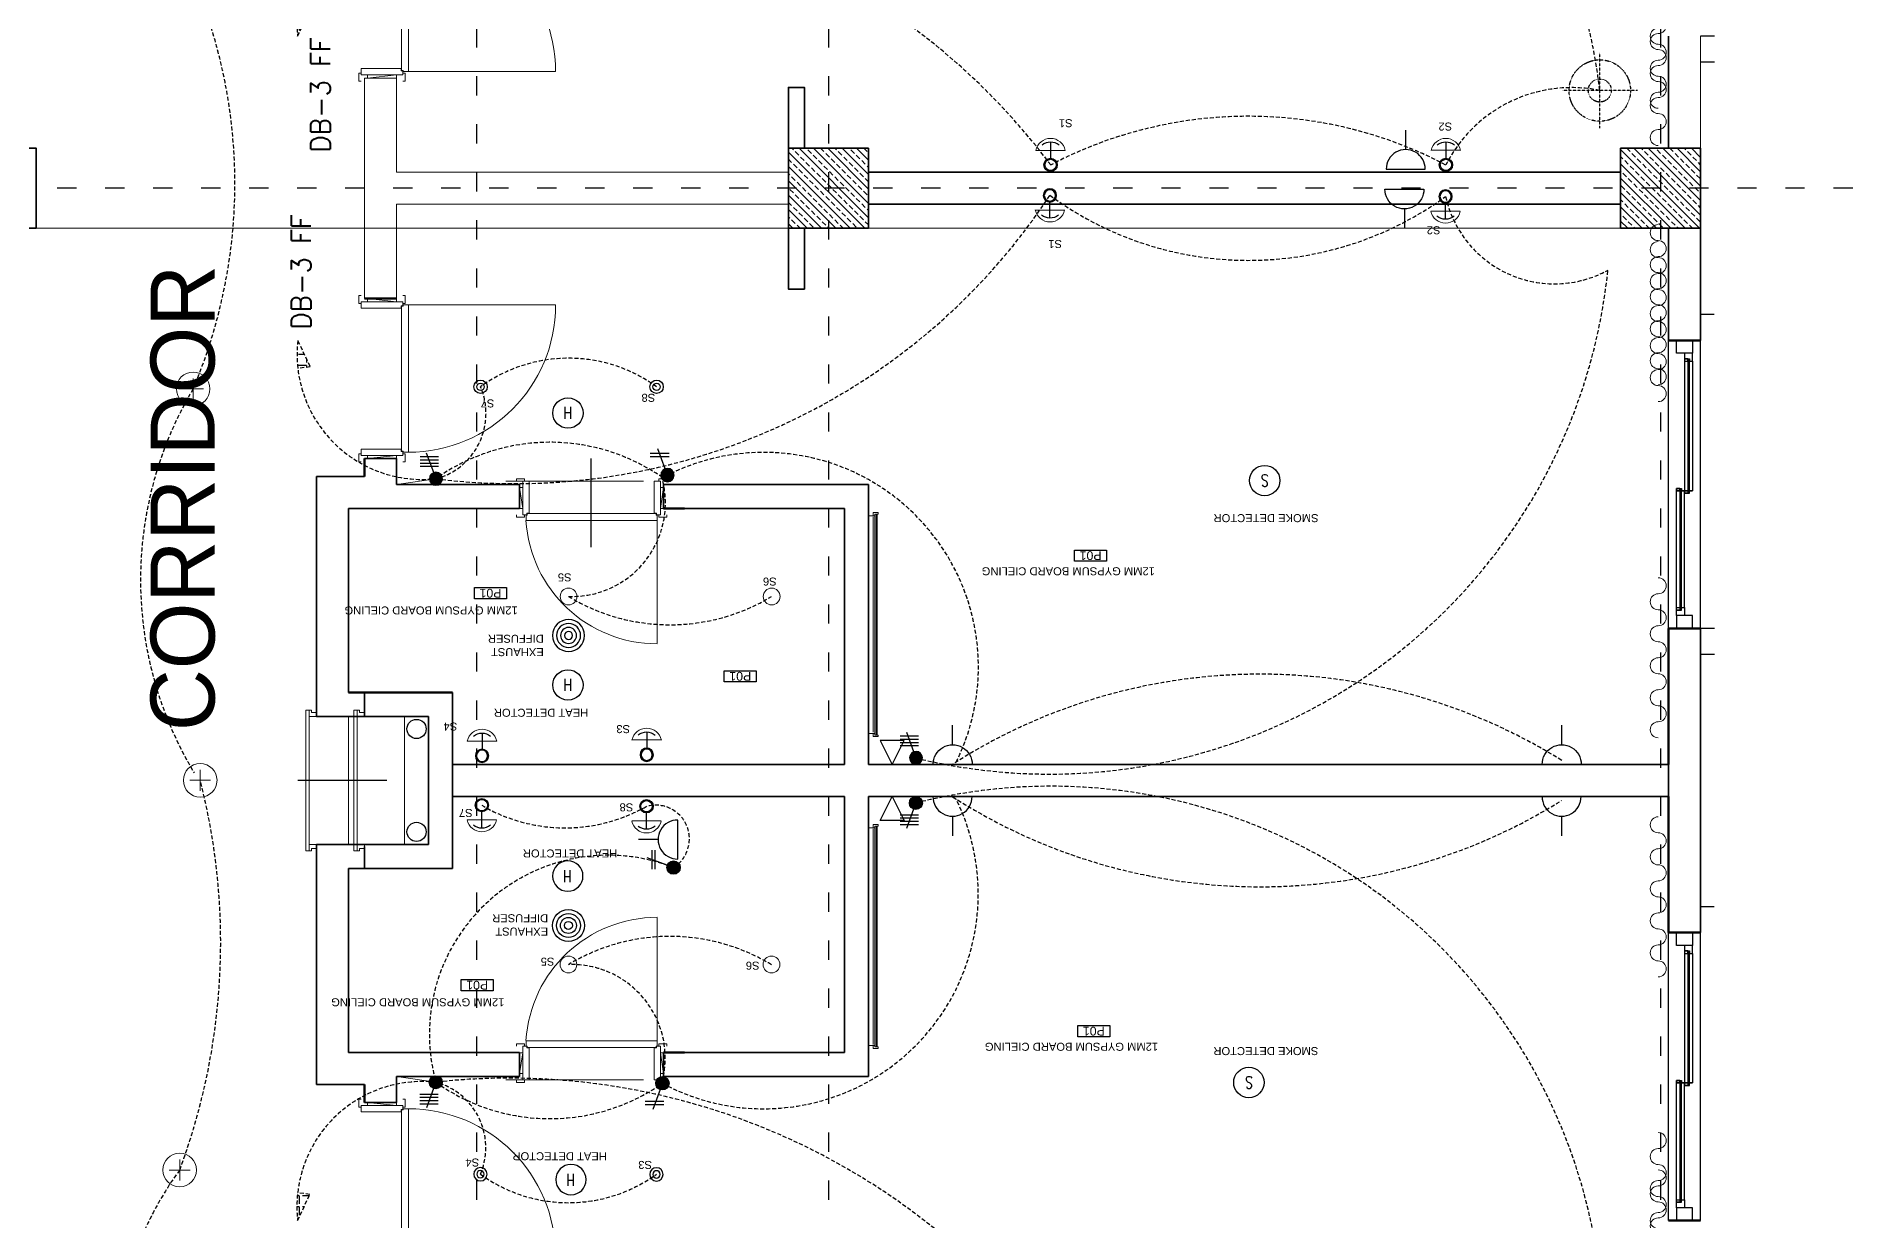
# Model space of a CAD drawing. Header units: millimetres. Extents: x -3207095 to 15275363, y 3702017 to 4798027.
# Drawn here: x 688165 to 689300, y 4469967 to 4470707 of the extents above; entities that cross this region are included whole.
import ezdxf
from ezdxf.enums import TextEntityAlignment as Align

# ---------------------------------------------------------------- set-up
doc = ezdxf.new("R2010")
doc.units = ezdxf.units.MM
for name, pattern in [('ACAD_ISO03W100', [30, 12, -18]), ('DUZ', [500, 500]), ('HIDDEN', [0.375, 0.25, -0.125]), ('HIDDEN2', [0.1875, 0.125, -0.0625])]:
    doc.linetypes.add(name, pattern=pattern)
doc.layers.get('0').update_dxf_attribs({"color": 1, "linetype": 'DUZ'})
for name, color, linetype in [('0 MC MAHAL', 94, 'Continuous'), ('a_aydinlatma', 5, 'Continuous'), ('a_olcu', 30, 'Continuous'), ('a_yazi', 105, 'Continuous'), ('AGAC', 116, 'Continuous'), ('EL-L-LS', 181, 'Continuous'), ('KOLTAR_F', 145, 'Continuous'), ('MH-EL-TEL', 222, 'Continuous'), ('OLCU', 1, 'Continuous'), ('PEN', 161, 'Continuous'), ('pen.kap.olc', 205, 'Continuous'), ('SMC-EL-FA', 33, 'Continuous'), ('SMC-EL-FA-TXT', 123, 'Continuous'), ('SMC-EL-L-LP', 22, 'Continuous'), ('SMC-EL-P', 160, 'Continuous'), ('SMC-TXT', 123, 'Continuous'), ('söve', 26, 'DUZ'), ('TESİSAT', 57, 'Continuous')]:
    doc.layers.add(name, color=color, linetype=linetype)
for name, color, linetype, lineweight in [('C LIGHT', 202, 'Continuous', 9), ('cam', 143, 'Continuous', 20), ('DUV', 220, 'Continuous', 50), ('DUVAR', 7, 'Continuous', 35), ('EL-L-WIR', 124, 'Continuous', 30), ('FE_MOBTEF.2', 33, 'Continuous', 18), ('FE_PERDE', 205, 'Continuous', 15), ('gor25', 142, 'Continuous', 25), ('iç duvar', 7, 'Continuous', 50), ('KAPEN', 151, 'Continuous', 9), ('KOLON_F', 3, 'Continuous', 35), ('Xref', 253, 'Continuous', 13)]:
    doc.layers.add(name, color=color, linetype=linetype, lineweight=lineweight)
doc.styles.add('ARIEL20S', font='arial.ttf')
doc.styles.add('ROMANS', font='romans.shx')
doc.styles.add('smc-1', font='simplex.shx')
pattern_1 = [(135, (5190607.668, 3810003.487), (-4.4901280605, -4.4901280605), []), (135, (5190607.668, 3810007.977), (-4.4901280605, -4.4901280605), [3.175, -1.5875])]
pattern_2 = [(135, (5191127.668, 3810003.487), (-4.4901280605, -4.4901280605), []), (135, (5191127.668, 3810007.977), (-4.4901280605, -4.4901280605), [3.175, -1.5875])]
pattern_3 = [(135, (5191127.668, 3810003.487), (-4.4901280605, -4.4901280605), []), (135, (5191127.668, 3810007.977), (-4.4901280605, -4.4901280605), [3.175, -1.5875])]

# ---------------------------------------------------------------- blocks, each defined once
blk = doc.blocks.new('GEN_BLOCK00601')
at = {"linetype": 'Continuous', "ltscale": 50}
for centre, start, end in [((50, 50), 0, 180), ((150, 50), 180, 0), ((250, 50), 0, 180), ((350, 50), 180, 0), ((450, 50), 0, 180), ((550, 50), 180, 0), ((650, 50), 0, 180), ((750, 50), 180, 0), ((850, 50), 0, 180), ((950, 50), 180, 0)]:
    blk.add_arc(centre, 50, start, end, dxfattribs=at)
for tag in ['FLOOR', 'Sfb']:
    blk.add_attdef(tag, (0, 0), '', height=1)
blk = doc.blocks.new('K210')
for p, q in [((0.04, 0.985), (0.04, 0.032)), ((0.04, 0.032), (0.047, 0.032)), ((0.047, 0.032), (0.047, 0.022)), ((0.047, 0.022), (0.953, 0.022)), ((0.953, 0.032), (0.96, 0.032)), ((0.953, 0.022), (0.953, 0.032)), ((0.96, 0.032), (0.96, 0.065))]:
    blk.add_line(p, q)
for points in [[(-0.02, 0.03), (-0.02, 0.045), (0.03, 0.045), (0.03, 0.03)], [(0.04, 0.065), (0.96, 0.065)], [(1.02, 0.03), (1.02, 0.045), (0.97, 0.045), (0.97, 0.03)], [(0.02, -0.19), (0, -0.19), (0.02, -0.01), (0, -0.01)], [(0.98, -0.19), (1, -0.19), (0.98, -0.01), (1, -0.01)], [(-0.02, -0.23), (-0.02, -0.245), (0.03, -0.245), (0.03, -0.23)], [(1.02, -0.23), (1.02, -0.245), (0.97, -0.245), (0.97, -0.23)]]:
    blk.add_lwpolyline(points)
for points in [[(0.02, 0.03), (0.045, 0.03), (0.045, 0.02), (0.06, 0.02), (0.06, -0.23), (0.02, -0.23)], [(0.98, 0.03), (0.955, 0.03), (0.955, 0.02), (0.94, 0.02), (0.94, -0.23), (0.98, -0.23)]]:
    blk.add_lwpolyline(points, close=True)
blk.add_arc((0.04, 0.065), 0.92, 0, 90)
blk = doc.blocks.new('new block')
at = {"layer": 'KAPEN'}
for p, q in [((105202.053, 48261.86), (105202.02, 48261.86)), ((105202.053, 48261.853), (105202.053, 48261.86)), ((105202.063, 48261.853), (105202.053, 48261.853)), ((105202.063, 48261.047), (105202.063, 48261.853)), ((105201.25, 48261.04), (105202.053, 48261.04)), ((105202.053, 48261.047), (105202.063, 48261.047)), ((105202.053, 48261.04), (105202.053, 48261.047))]:
    blk.add_line(p, q, dxfattribs=at)
for points in [[(105202.055, 48261.92), (105202.04, 48261.92), (105202.04, 48261.87), (105202.055, 48261.87)], [(105202.265, 48261.92), (105202.28, 48261.92), (105202.28, 48261.87), (105202.265, 48261.87)], [(105202.02, 48261.04), (105202.02, 48261.86)], [(105202.225, 48261.88), (105202.225, 48261.9), (105202.095, 48261.88), (105202.095, 48261.9)], [(105202.055, 48260.98), (105202.04, 48260.98), (105202.04, 48261.03), (105202.055, 48261.03)], [(105202.225, 48261.02), (105202.225, 48261), (105202.095, 48261.02), (105202.095, 48261)], [(105202.265, 48260.98), (105202.28, 48260.98), (105202.28, 48261.03), (105202.265, 48261.03)]]:
    blk.add_lwpolyline(points, dxfattribs=at)
for points in [[(105202.055, 48261.88), (105202.055, 48261.855), (105202.065, 48261.855), (105202.065, 48261.84), (105202.265, 48261.84), (105202.265, 48261.88)], [(105202.055, 48261.02), (105202.055, 48261.045), (105202.065, 48261.045), (105202.065, 48261.06), (105202.265, 48261.06), (105202.265, 48261.02)]]:
    blk.add_lwpolyline(points, close=True, dxfattribs=at)
blk.add_arc((105202.071, 48261.04), 0.822, 93.6023, 180, dxfattribs=at)
blk = doc.blocks.new('rgtkjıtdkfgölv')
at = {"layer": 'FE_MOBTEF.2'}
for p, q in [((104445.908, 48877.932), (104445.888, 48877.932)), ((104445.888, 48877.932), (104445.888, 48877.902)), ((104445.888, 48877.902), (104445.898, 48877.902)), ((104445.898, 48877.914), (104445.898, 48877.922)), ((104445.898, 48877.922), (104447.278, 48877.922)), ((104445.898, 48877.922), (104445.908, 48877.922)), ((104445.898, 48877.902), (104445.898, 48877.922)), ((104445.898, 48877.908), (104445.898, 48877.914)), ((104445.898, 48877.914), (104447.278, 48877.914)), ((104447.278, 48877.914), (104445.898, 48877.914)), ((104447.278, 48877.908), (104445.898, 48877.908)), ((104445.908, 48877.932), (104445.908, 48877.962)), ((104445.908, 48877.922), (104445.908, 48877.932)), ((104447.261, 48877.932), (104445.914, 48877.932)), ((104447.268, 48877.932), (104447.268, 48877.962)), ((104447.268, 48877.932), (104447.288, 48877.932)), ((104447.268, 48877.922), (104447.268, 48877.932)), ((104447.278, 48877.922), (104447.268, 48877.922)), ((104447.278, 48877.902), (104447.278, 48877.922)), ((104447.278, 48877.922), (104447.278, 48877.914)), ((104447.278, 48877.914), (104447.278, 48877.908)), ((104447.288, 48877.902), (104447.278, 48877.902)), ((104447.288, 48877.932), (104447.288, 48877.902))]:
    blk.add_line(p, q, dxfattribs=at)
blk = doc.blocks.new('a_malzeme')
blk.add_lwpolyline([(-100, 70), (100, 70), (100, 0), (-100, 0), (-100, 70)])
at = {"style": 'ARIEL20S'}
blk.add_attdef('P01', text='', height=55, dxfattribs=at).set_placement((0, 35), align=Align.MIDDLE_CENTER)
blk = doc.blocks.new('ANEM')
at = {"layer": 'a_aydinlatma'}
for radius in [100, 75, 50, 25]:
    blk.add_circle((56721, 5587), radius, dxfattribs=at)
blk = doc.blocks.new('SD')
at = {"color": 140}
blk.add_circle((0, 0), 0.25, dxfattribs=at)
at = {"layer": 'SMC-EL-FA-TXT', "style": 'ROMANS', "width": 0.75}
blk.add_text('S', height=0.197, dxfattribs=at).set_placement((-0.066, -0.101, 0))
blk = doc.blocks.new('LIGHT3')
at = {"layer": 'SMC-EL-L-LP'}
blk.add_line((0.001, 0), (0, 0.235), dxfattribs=at)
for radius in [0.0975, 0.0825]:
    blk.add_circle((0, 0.332), radius, dxfattribs=at)
blk.add_arc((0, 0.2), 0.2, 231.5853, 308.8029, dxfattribs=at)
blk = doc.blocks.new('LS-1WAY-4G')
at = {"layer": 'EL-L-LS'}
blk.add_hatch(color=181, dxfattribs=at).paths.add_polyline_path([(0.092, 0.092, 1), (-0.092, 0.092, 1)])
at = {"layer": 'EL-L-LS', "color": 181}
for p, q in [((-0.036, 0.4), (0.223, 0.4)), ((-0.036, 0.354), (0.223, 0.354)), ((-0.036, 0.308), (0.223, 0.308)), ((-0.036, 0.263), (0.223, 0.263)), ((0.031, 0.178), (0.132, 0.453))]:
    blk.add_line(p, q, dxfattribs=at)
blk.add_circle((0, 0.092), 0.0917, dxfattribs=at)
blk = doc.blocks.new('LIGHT1')
at = {"linetype": 'Continuous'}
for radius in [0.11, 0.06]:
    blk.add_circle((0, 0), radius, dxfattribs=at)
blk = doc.blocks.new('A$C89dd7f61')
at = {"layer": 'SMC-EL-L-LP', "xscale": -38, "yscale": 38, "zscale": 38}
blk.add_blockref('LIGHT1', (0, 0), dxfattribs=at)
blk = doc.blocks.new('LS-1WAY-2G')
at = {"layer": 'SMC-EL-L-LP'}
blk.add_hatch(color=181, dxfattribs=at).paths.add_polyline_path([(0.092, 0.092, 1), (-0.092, 0.092, 1)])
at = {"layer": 'SMC-EL-L-LP', "color": 181}
for p, q in [((-0.021, 0.387), (0.237, 0.387)), ((-0.021, 0.342), (0.237, 0.342)), ((0.031, 0.178), (0.132, 0.453))]:
    blk.add_line(p, q, dxfattribs=at)
blk.add_circle((0, 0.092), 0.0917, dxfattribs=at)
blk = doc.blocks.new('CL1')
at = {"layer": 'C LIGHT'}
blk.add_circle((0, 0), 5.25, dxfattribs=at)
blk = doc.blocks.new('HD')
at = {"color": 22}
blk.add_circle((0, 0), 0.25, dxfattribs=at)
at = {"layer": 'SMC-EL-FA-TXT', "color": 123, "style": 'ROMANS', "width": 0.75}
blk.add_text('H', height=0.197, dxfattribs=at).set_placement((-0.074, -0.096, 0))
blk = doc.blocks.new('S13A')
for p, q in [((0, 0.18), (0, 0.358)), ((-0.178, 0), (0.178, 0))]:
    blk.add_line(p, q)
blk.add_arc((0, 0.002), 0.178, 359.4023, 180.5977)
blk = doc.blocks.new('A$C7aefd928')
at = {"layer": 'a_aydinlatma', "linetype": 'HIDDEN', "ltscale": 10}
h = blk.add_hatch(dxfattribs=at)
h.set_pattern_fill('ANGLE', color=8)
h.set_pattern_definition([(0, (-693994.367, -4479887.279), (0, 6.985), [5.08, -1.905]), (90, (-693994.367, -4479887.279), (-6.985, 4e-16), [5.08, -1.905])])
h.paths.add_polyline_path([(837.2, 271.4), (829.6, 255), (837.2, 254.1, 0.055419)])
at = {"layer": 'a_aydinlatma', "linetype": 'HIDDEN2'}
for p, q in [((23.5, 328.8), (23.5, 281.7)), ((0, 305.3), (47, 305.3))]:
    blk.add_line(p, q, dxfattribs=at)
at = {"layer": 'a_aydinlatma', "color": 3, "linetype": 'HIDDEN', "ltscale": 10}
for p, q in [((837.2, 271.4), (829.6, 255)), ((829.6, 255), (837.2, 254.1))]:
    blk.add_line(p, q, dxfattribs=at)
at = {"layer": 'a_aydinlatma', "linetype": 'HIDDEN2'}
for radius in [19.2, 7.2]:
    blk.add_circle((23.5, 305.3), radius, dxfattribs=at)
at = {"layer": 'a_aydinlatma', "linetype": 'HIDDEN', "ltscale": 10}
for centre, radius, start, end in [((41.1, 391.6), 88.1, 258.5011, 333.1564), ((243.2, 587.1), 265.7, 242.3098, 297.7005), ((705.2, 605.5), 423.1, 216.8454, 276.1897), ((366.4, 345.2), 345.2, 186.6453, 284.1662), ((668, 166.4), 93.8, 54.1169, 125.8831), ((761.9, 225.8), 42.3, 156.7822, 254.8981), ((643.1, 154.9), 111.8, 248.5847, 15.5788), ((665.9, 169.8), 58.4, 164.7362, 272.1082), ((604.6, 216.3), 122.5, 238.8129, 301.1871), ((613.5, 32.9), 21.1, 121.94, 285.5579), ((670.1, -77.2), 103.2, 59.6797, 119.5515)]:
    blk.add_arc(centre, radius, start, end, dxfattribs=at)
at = {"layer": 'a_aydinlatma', "color": 3, "linetype": 'HIDDEN', "ltscale": 10}
for centre, radius, start, end in [((759.4, 262.8), 78.3, 263.7664, 6.3094), ((679.6, 84.6), 123.1, 54.605, 124.8385), ((546, 67.4), 134.1, 61.8575, 206.2961), ((235.8, -293.6), 356.4, 57.3715, 121.9107)]:
    blk.add_arc(centre, radius, start, end, dxfattribs=at)
at = {"layer": 'MH-EL-TEL'}
for p, q in [((465.7, 6.4), (458.2, 21.4)), ((458.2, 21.4), (473.2, 21.4)), ((473.2, 21.4), (465.7, 6.4))]:
    blk.add_line(p, q, dxfattribs=at)
at = {"layer": 'OLCU', "color": 252, "linetype": 'Continuous', "lineweight": 5, "true_color": 0x939598}
blk.add_line((750.9, 184.9), (775.5, 181.4), dxfattribs=at)
at = {"layer": 'SMC-EL-L-LP', "lineweight": 0}
for p, q in [((128.9, 342.6), (110.6, 342.6)), ((375.9, 342.7), (357.5, 342.7)), ((610, 21.7), (628.3, 21.7)), ((712.9, 21), (731.3, 21))]:
    blk.add_line(p, q, dxfattribs=at)
for centre, start, end in [((119.7, 344.6), 191.7871, 348.2129), ((366.7, 344.6), 191.7871, 348.2129), ((619.2, 19.8), 11.7871, 168.2129), ((722.1, 19.1), 11.7871, 168.2129)]:
    blk.add_arc(centre, 9.38, start, end, dxfattribs=at)
at = {"layer": 'a_aydinlatma', "xscale": 0.1, "yscale": 0.1, "zscale": 0.1}
blk.add_blockref('ANEM', (-5004.1, -471.7), dxfattribs=at)
at = {"layer": 'a_olcu', "xscale": 0.1, "yscale": 0.1, "zscale": 0.1}
for p in [(339.7, 149.5), (725, 120.8)]:
    blk.add_blockref('a_malzeme', p, dxfattribs=at).add_auto_attribs({'P01': 'P01'})
at = {"layer": 'C LIGHT', "linetype": 'Continuous'}
for p in [(541.1, 111.4), (668, 111.4)]:
    blk.add_blockref('CL1', p, dxfattribs=at)
at = {"layer": 'EL-L-LS', "xscale": 45.60000005237816, "yscale": 45.60000005237816, "zscale": 45.60000005237816}
blk.add_blockref('LS-1WAY-2G', (609.3, 181.4), dxfattribs=at)
at = {"layer": 'EL-L-LS', "xscale": 45.60000005237816, "yscale": 45.60000005237816, "zscale": 45.60000005237816, "rotation": 270}
blk.add_blockref('LS-1WAY-2G', (598.1, 50.8), dxfattribs=at)
at = {"layer": 'EL-L-WIR', "xscale": 44.23680000000058, "yscale": 44.23680000000058, "zscale": 44.23680000000058}
for p in [(750.9, 180.9), (450.9, 6.4)]:
    blk.add_blockref('LS-1WAY-4G', p, dxfattribs=at)
at = {"layer": 'SMC-EL-FA', "yscale": 38, "zscale": 38}
for name, p, xscale in [('HD', (666.4, 245.8), -38), ('SD', (242.8, 185.1), 38), ('HD', (668.4, 56.1), -38)]:
    blk.add_blockref(name, p, dxfattribs=dict(at, xscale=xscale))
at = {"layer": 'SMC-EL-L-LP', "lineweight": 0, "xscale": 42.74999999996362, "yscale": 42.74999999996362, "zscale": 42.74999999996362}
for p in [(119.7, 337.6), (366.7, 337.6)]:
    blk.add_blockref('LIGHT3', p, dxfattribs=at)
at = {"layer": 'SMC-EL-L-LP', "lineweight": 0, "xscale": 42.74999999996362, "yscale": 42.74999999996362, "zscale": 42.74999999996362, "rotation": 180}
for p in [(619.2, 26.7), (722.1, 26)]:
    blk.add_blockref('LIGHT3', p, dxfattribs=at)
at = {"layer": 'SMC-EL-P', "xscale": 68.51054328617874, "yscale": 68.51054328617874, "zscale": 68.51054328617874}
for p, rotation in [((144.8, 354.5), 180), ((599.6, 33.3), 270)]:
    blk.add_blockref('S13A', p, dxfattribs=dict(at, rotation=rotation))
for p in [(47.4, 6.4), (428, 6.4)]:
    blk.add_blockref('S13A', p, dxfattribs=at)
at = {"layer": 'Xref'}
for p in [(613, 242.5), (723, 242.4)]:
    blk.add_blockref('A$C89dd7f61', p, dxfattribs=at)
at = {"layer": 'a_yazi', "char_height": 5, "style": 'ARIEL20S'}
for s, insert, width, attachment_point in [('S2', (115.8, 330.3), 51.389, 1), ('S1', (353, 328.2), 51.389, 1), ('S3', (615.8, 239.1), 51.389, 1), ('HEAT DETECTOR', (644, 228.6), 143.239, 7), ('S4', (723.8, 237.6), 51.389, 1), ('SMOKE DETECTOR', (199.4, 162.9), 143.239, 7), ('12MM GYPSUM BOARD CIELING ', (299.5, 160.2), 143.239, 7), ('12MM GYPSUM BOARD CIELING ', (708, 132.4), 143.239, 7), ('S6', (548.6, 114.6), 51.389, 1), ('S5', (676.8, 112.1), 51.389, 1), ('EXHAUST DIFFUSER', (680.7, 93.3), 51.389, 1), ('HEAT DETECTOR', (637.5, 39.4), 143.239, 7), ('S8', (627.5, 15.7), 51.389, 1), ('S7', (727.9, 19.2), 51.389, 1)]:
    blk.add_mtext(s, dxfattribs=dict(at, insert=insert, width=width, attachment_point=attachment_point))
blk = doc.blocks.new('A$C288ee9c8')
at = {"layer": 'a_aydinlatma', "linetype": 'HIDDEN', "ltscale": 10}
h = blk.add_hatch(dxfattribs=at)
h.set_pattern_fill('ANGLE', color=8)
h.set_pattern_definition([(0, (-694012.924, -4479302.351), (0, 6.985), [5.08, -1.905]), (90, (-694012.924, -4479302.351), (-6.985, 4e-16), [5.08, -1.905])])
h.paths.add_polyline_path([(818.7, 95), (811, 111.4), (818.6, 112.3, -0.055419)])
at = {"layer": 'a_aydinlatma', "color": 3, "linetype": 'HIDDEN', "ltscale": 10}
for p, q in [((811, 111.4), (818.6, 112.3)), ((818.7, 95), (811, 111.4))]:
    blk.add_line(p, q, dxfattribs=at)
at = {"layer": 'a_aydinlatma', "linetype": 'HIDDEN', "ltscale": 10}
for centre, radius, start, end in [((349, 15), 350.8, 76.2487, 174.124), ((586.1, 150), 122.5, 58.8129, 121.1871), ((647.4, 196.4), 58.4, 87.8918, 195.2638), ((683.3, -216.4), 400.7, 82.9628, 146.5996), ((743.4, 140.5), 42.3, 105.1019, 203.2178), ((649.5, 199.8), 93.8, 234.1169, 305.8831), ((33.5, -10.1), 69.6, 12.4474, 118.8317), ((224.6, -165.2), 210, 53.7613, 125.8826)]:
    blk.add_arc(centre, radius, start, end, dxfattribs=at)
at = {"layer": 'a_aydinlatma', "color": 3, "linetype": 'HIDDEN', "ltscale": 10}
for centre, radius, start, end in [((217.3, 659.8), 356.4, 238.0893, 302.6285), ((527.5, 298.9), 134.1, 153.7039, 298.1425), ((740.9, 103.4), 78.3, 353.6906, 96.2336), ((661.1, 281.6), 123.1, 235.1615, 305.395)]:
    blk.add_arc(centre, radius, start, end, dxfattribs=at)
at = {"layer": 'MH-EL-TEL'}
for p, q in [((447.2, 359.8), (439.7, 344.8)), ((454.7, 344.8), (447.2, 359.8)), ((439.7, 344.8), (454.7, 344.8))]:
    blk.add_line(p, q, dxfattribs=at)
at = {"layer": 'OLCU', "color": 252, "linetype": 'Continuous', "lineweight": 5, "true_color": 0x939598}
blk.add_line((732.4, 181.3), (757, 184.8), dxfattribs=at)
at = {"layer": 'SMC-EL-L-LP', "lineweight": 0}
for p, q in [((591.5, 344.5), (609.8, 344.5)), ((694.4, 345.2), (712.8, 345.2)), ((110.7, 14.1), (92.3, 14.1)), ((357.9, 13.4), (339.5, 13.4))]:
    blk.add_line(p, q, dxfattribs=at)
for centre, start, end in [((600.7, 346.5), 191.7871, 348.2129), ((703.6, 347.1), 191.7871, 348.2129), ((101.5, 12.2), 11.7871, 168.2129), ((348.7, 11.4), 11.7871, 168.2129)]:
    blk.add_arc(centre, 9.38, start, end, dxfattribs=at)
at = {"layer": 'a_aydinlatma', "xscale": -0.1, "yscale": 0.1, "zscale": 0.1, "rotation": 180}
blk.add_blockref('ANEM', (-5022.6, 837.9), dxfattribs=at)
at = {"layer": 'a_olcu', "xscale": 0.1, "yscale": 0.1, "zscale": 0.1}
for p in [(542.2, 301.2), (698.3, 249.3), (323.3, 225.8)]:
    blk.add_blockref('a_malzeme', p, dxfattribs=at).add_auto_attribs({'P01': 'P01'})
at = {"layer": 'C LIGHT', "linetype": 'Continuous', "xscale": -1, "rotation": 180}
for p in [(522.6, 254.8), (649.5, 254.8)]:
    blk.add_blockref('CL1', p, dxfattribs=at)
at = {"layer": 'EL-L-LS', "xscale": -45.60000005237816, "yscale": 45.60000005237816, "zscale": 45.60000005237816, "rotation": 180}
blk.add_blockref('LS-1WAY-2G', (587.7, 183.2), dxfattribs=at)
at = {"layer": 'EL-L-WIR', "xscale": -44.23680000000058, "yscale": 44.23680000000058, "zscale": 44.23680000000058, "rotation": 180}
for p in [(432.4, 359.8), (732.4, 185.3)]:
    blk.add_blockref('LS-1WAY-4G', p, dxfattribs=at)
at = {"layer": 'SMC-EL-FA', "xscale": 38, "yscale": 38, "zscale": 38, "rotation": 180}
for p in [(649.9, 310.1), (649.9, 140.2)]:
    blk.add_blockref('HD', p, dxfattribs=at)
at = {"layer": 'SMC-EL-FA', "xscale": 38, "yscale": 38, "zscale": 38}
blk.add_blockref('SD', (214.5, 182.4), dxfattribs=at)
at = {"layer": 'SMC-EL-L-LP', "lineweight": 0, "xscale": -42.74999999996362, "yscale": 42.74999999996362, "zscale": 42.74999999996362}
for p in [(600.7, 339.5), (703.6, 340.2)]:
    blk.add_blockref('LIGHT3', p, dxfattribs=at)
at = {"layer": 'SMC-EL-L-LP', "lineweight": 0, "xscale": -42.74999999996362, "yscale": 42.74999999996362, "zscale": 42.74999999996362, "rotation": 180}
for p in [(101.5, 19.1), (348.7, 18.4)]:
    blk.add_blockref('LIGHT3', p, dxfattribs=at)
at = {"layer": 'SMC-EL-P', "xscale": -68.51054328617874, "yscale": 68.51054328617874, "zscale": 68.51054328617874, "rotation": 180}
for p in [(28.9, 359.8), (409.5, 359.8)]:
    blk.add_blockref('S13A', p, dxfattribs=at)
at = {"layer": 'SMC-EL-P', "xscale": -68.51054328617874, "yscale": 68.51054328617874, "zscale": 68.51054328617874}
blk.add_blockref('S13A', (127.2, 0.3), dxfattribs=at)
at = {"layer": 'Xref', "xscale": -1, "rotation": 180}
for p in [(594.5, 123.8), (704.5, 123.8)]:
    blk.add_blockref('A$C89dd7f61', p, dxfattribs=at)
at = {"layer": 'a_yazi', "char_height": 5, "style": 'ARIEL20S'}
for s, insert, width, attachment_point in [('S3', (611.1, 340.2), 51.389, 1), ('HEAT DETECTOR', (637.2, 324.9), 143.239, 7), ('S4', (719.1, 338.6), 51.389, 1), ('EXHAUST DIFFUSER', (665, 292.1), 51.389, 1), ('12MM GYPSUM BOARD CIELING ', (681.3, 261), 143.239, 7), ('12MM GYPSUM BOARD CIELING ', (283.1, 236.5), 143.239, 7), ('S6', (519.5, 248), 51.389, 1), ('S5', (647.7, 245.4), 51.389, 1), ('SMOKE DETECTOR', (180.9, 203.3), 143.239, 7), ('S7', (695.9, 136.7), 51.389, 1), ('S8', (595.4, 133.2), 51.389, 1), ('S1', (341.2, 37.1), 51.389, 1), ('S2', (104.7, 28.5), 51.389, 1)]:
    blk.add_mtext(s, dxfattribs=dict(at, insert=insert, width=width, attachment_point=attachment_point))
blk = doc.blocks.new('CL4')
at = {"layer": 'C LIGHT', "color": 3}
for p, q in [((-3.25, 0), (3.25, 0)), ((0, 3.25), (0, -3.25))]:
    blk.add_line(p, q, dxfattribs=at)
at = {"layer": 'C LIGHT'}
blk.add_circle((0, 0), 5.25, dxfattribs=at)

msp = doc.modelspace()

# ---------------------------------------------------------------- hatches: boundary and pattern name
at = {"layer": 'KOLTAR_F'}
h = msp.add_hatch(dxfattribs=at)
h.set_pattern_fill('ANSI33', color=256, angle=90, style=0)
h.set_pattern_definition(pattern_2)
h.paths.add_polyline_path([(688685.2, 4470587), (688685.2, 4470637), (688635.2, 4470637), (688635.2, 4470587)])
h = msp.add_hatch(dxfattribs=at)
h.set_pattern_fill('ANSI33', color=256, angle=90, style=0)
h.set_pattern_definition(pattern_3)
h.paths.add_polyline_path([(688685.2, 4470587), (688685.2, 4470637), (688635.2, 4470637), (688635.2, 4470587)])
h = msp.add_hatch(dxfattribs=at)
h.set_pattern_fill('ANSI33', color=256, angle=90, style=0)
h.set_pattern_definition(pattern_2)
h.paths.add_polyline_path([(688685.2, 4470587), (688685.2, 4470637), (688635.2, 4470637), (688635.2, 4470587)])
h = msp.add_hatch(dxfattribs=at)
h.set_pattern_fill('ANSI33', color=256, angle=90, style=0)
h.set_pattern_definition(pattern_3)
h.paths.add_polyline_path([(688685.2, 4470587), (688685.2, 4470637), (688635.2, 4470637), (688635.2, 4470587)])
h = msp.add_hatch(dxfattribs=at)
h.set_pattern_fill('ANSI33', color=256, angle=90, style=0)
h.set_pattern_definition(pattern_1)
h.paths.add_polyline_path([(689205.2, 4470587), (689205.2, 4470637), (689155.2, 4470637), (689155.2, 4470587)])
h = msp.add_hatch(dxfattribs=at)
h.set_pattern_fill('ANSI33', color=256, angle=90, style=0)
h.set_pattern_definition(pattern_1)
h.paths.add_polyline_path([(689205.2, 4470587), (689205.2, 4470637), (689155.2, 4470637), (689155.2, 4470587)])
h = msp.add_hatch(dxfattribs=at)
h.set_pattern_fill('ANSI33', color=256, angle=90, style=0)
h.set_pattern_definition(pattern_1)
h.paths.add_polyline_path([(689205.2, 4470587), (689205.2, 4470637), (689155.2, 4470637), (689155.2, 4470587)])
h = msp.add_hatch(dxfattribs=at)
h.set_pattern_fill('ANSI33', color=256, angle=90, style=0)
h.set_pattern_definition(pattern_1)
h.paths.add_polyline_path([(689205.2, 4470587), (689205.2, 4470637), (689155.2, 4470637), (689155.2, 4470587)])

# ---------------------------------------------------------------- linework, layer by layer
at = {"color": 232, "linetype": 'ACAD_ISO03W100'}
for p, q in [((688440.2, 4472512), (688440.2, 4469382)), ((688660.2, 4472512), (688660.2, 4469382)), ((689180.2, 4472512), (689180.2, 4469382)), ((689300.2, 4470612), (685360.2, 4470612))]:
    msp.add_line(p, q, dxfattribs=at)
at = {"layer": 'a_aydinlatma', "linetype": 'HIDDEN', "ltscale": 10}
for centre, radius, start, end in [((687960.9, 4470615), 328.4, 336.9957, 19.8788), ((688463.4, 4470367.3), 233.1, 149.1935, 211.1217), ((687872.9, 4470140.8), 407.5, 339.574, 14.3848), ((688417.6, 4469878.5), 202.3, 143.5875, 223.0672)]:
    msp.add_arc(centre, radius, start, end, dxfattribs=at)
at = {"layer": 'AGAC'}
for p, q in [((689185.2, 4470337), (689185.2, 4470517)), ((689185.2, 4470337), (689185.2, 4470517)), ((689205.2, 4470337), (689205.2, 4470517)), ((689205.2, 4470337), (689205.2, 4470517)), ((689185.2, 4469967), (689185.2, 4470147)), ((689185.2, 4469967), (689185.2, 4470147)), ((689205.2, 4469967), (689205.2, 4470147)), ((689205.2, 4469967), (689205.2, 4470147))]:
    msp.add_line(p, q, dxfattribs=at)
at = {"layer": 'cam'}
for p, q in [((689197.2, 4470505.5), (689197.2, 4470421.5)), ((689197.2, 4470505.5), (689197.2, 4470421.5)), ((689197.7, 4470505.5), (689197.7, 4470421.5)), ((689197.7, 4470505.5), (689197.7, 4470421.5)), ((689198.2, 4470505.5), (689198.2, 4470421.5)), ((689198.2, 4470505.5), (689198.2, 4470421.5)), ((689192.2, 4470348.5), (689192.2, 4470424.5)), ((689192.2, 4470348.5), (689192.2, 4470424.5)), ((689192.7, 4470348.5), (689192.7, 4470424.5)), ((689192.7, 4470348.5), (689192.7, 4470424.5)), ((689193.2, 4470348.5), (689193.2, 4470424.5)), ((689193.2, 4470348.5), (689193.2, 4470424.5)), ((689197.2, 4470135.5), (689197.2, 4470051.5)), ((689197.2, 4470135.5), (689197.2, 4470051.5)), ((689197.7, 4470135.5), (689197.7, 4470051.5)), ((689197.7, 4470135.5), (689197.7, 4470051.5)), ((689198.2, 4470135.5), (689198.2, 4470051.5)), ((689198.2, 4470135.5), (689198.2, 4470051.5)), ((689192.2, 4469978.5), (689192.2, 4470054.5)), ((689192.2, 4469978.5), (689192.2, 4470054.5)), ((689192.7, 4469978.5), (689192.7, 4470054.5)), ((689192.7, 4469978.5), (689192.7, 4470054.5)), ((689193.2, 4469978.5), (689193.2, 4470054.5)), ((689193.2, 4469978.5), (689193.2, 4470054.5))]:
    msp.add_line(p, q, dxfattribs=at)
at = {"layer": 'DUV'}
for p, q in [((688390.2, 4470543.1), (688370.2, 4470543.1)), ((689185.2, 4470517), (689205.2, 4470517)), ((689185.2, 4470517), (689205.2, 4470517)), ((689185.2, 4470517), (689205.2, 4470517)), ((689185.2, 4470517), (689205.2, 4470517)), ((688370.2, 4470443.1), (688370.2, 4470432)), ((688570.2, 4470412), (688557.2, 4470412)), ((689185.2, 4470337), (689205.2, 4470337)), ((689185.2, 4470337), (689185.2, 4470252)), ((689185.2, 4470337), (689205.2, 4470337)), ((689185.2, 4470337), (689205.2, 4470337)), ((689185.2, 4470337), (689205.2, 4470337)), ((688425.2, 4470297), (688360.2, 4470297)), ((689185.2, 4470147), (689185.2, 4470232)), ((689185.2, 4470147), (689205.2, 4470147)), ((689185.2, 4470147), (689205.2, 4470147)), ((689185.2, 4470147), (689205.2, 4470147)), ((689185.2, 4470147), (689205.2, 4470147)), ((688570.2, 4470072), (688557.2, 4470072)), ((688370.2, 4470040.9), (688370.2, 4470052)), ((689185.2, 4469967), (689205.2, 4469967)), ((689185.2, 4469967), (689205.2, 4469967)), ((689185.2, 4469967), (689205.2, 4469967)), ((689185.2, 4469967), (689205.2, 4469967))]:
    msp.add_line(p, q, dxfattribs=at)
at = {"layer": 'DUVAR'}
for p, q in [((689185.2, 4470707), (689185.2, 4470637)), ((689185.2, 4470707), (689185.2, 4470637)), ((689155.2, 4470622), (688685.2, 4470622)), ((689155.2, 4470602), (688685.2, 4470602)), ((689185.2, 4470517), (689185.2, 4470587)), ((689185.2, 4470517), (689185.2, 4470587)), ((689205.2, 4470517), (689205.2, 4470587)), ((689205.2, 4470517), (689205.2, 4470587)), ((689185.2, 4470517), (689205.2, 4470517)), ((689185.2, 4470517), (689205.2, 4470517)), ((688370.2, 4470432), (688370.2, 4470443.1)), ((688390.2, 4470443.1), (688370.2, 4470443.1)), ((688390.2, 4470443.1), (688390.2, 4470427)), ((688370.2, 4470432), (688340.2, 4470432)), ((688340.2, 4470282), (688340.2, 4470432)), ((688467.2, 4470427), (688390.2, 4470427)), ((688467.2, 4470427), (688467.2, 4470412)), ((688557.2, 4470412), (688557.2, 4470427)), ((688685.2, 4470427), (688557.2, 4470427)), ((688685.2, 4470427), (688685.2, 4470252)), ((688467.2, 4470412), (688360.2, 4470412)), ((688360.2, 4470297), (688360.2, 4470412)), ((688670.2, 4470412), (688557.2, 4470412)), ((688670.2, 4470412), (688670.2, 4470252)), ((689185.2, 4470337), (689205.2, 4470337)), ((689185.2, 4470147), (689185.2, 4470337)), ((689185.2, 4470252), (689185.2, 4470337)), ((689185.2, 4470337), (689205.2, 4470337)), ((689205.2, 4470147), (689205.2, 4470337)), ((688425.2, 4470297), (688360.2, 4470297)), ((688425.2, 4470297), (688370.2, 4470297)), ((688370.2, 4470282), (688370.2, 4470297)), ((688425.2, 4470187), (688425.2, 4470297)), ((688425.2, 4470252), (688425.2, 4470297)), ((688410.2, 4470282), (688340.2, 4470282)), ((688410.2, 4470282), (688370.2, 4470282)), ((688410.2, 4470282), (688410.2, 4470202)), ((688410.2, 4470282), (688410.2, 4470202)), ((688670.2, 4470252), (688425.2, 4470252)), ((689185.2, 4470252), (688685.2, 4470252)), ((688670.2, 4470232), (688425.2, 4470232)), ((688425.2, 4470232), (688425.2, 4470187)), ((688670.2, 4470072), (688670.2, 4470232)), ((689185.2, 4470232), (688685.2, 4470232)), ((688685.2, 4470057), (688685.2, 4470232)), ((689185.2, 4470232), (689185.2, 4470147)), ((688340.2, 4470202), (688340.2, 4470052)), ((688410.2, 4470202), (688340.2, 4470202)), ((688410.2, 4470202), (688370.2, 4470202)), ((688370.2, 4470200.7), (688370.2, 4470187)), ((688360.2, 4470187), (688360.2, 4470072)), ((688425.2, 4470187), (688360.2, 4470187)), ((688425.2, 4470187), (688370.2, 4470187)), ((689185.2, 4470147), (689205.2, 4470147)), ((689185.2, 4470147), (689205.2, 4470147)), ((688467.2, 4470072), (688360.2, 4470072)), ((688467.2, 4470057), (688467.2, 4470072)), ((688557.2, 4470072), (688557.2, 4470057)), ((688670.2, 4470072), (688557.2, 4470072)), ((688370.2, 4470052), (688340.2, 4470052)), ((688370.2, 4470052), (688370.2, 4470040.9)), ((688467.2, 4470057), (688390.2, 4470057)), ((688390.2, 4470040.9), (688390.2, 4470057)), ((688685.2, 4470057), (688557.2, 4470057)), ((688390.2, 4470040.9), (688370.2, 4470040.9)), ((689185.2, 4469967), (689205.2, 4469967)), ((689185.2, 4469967), (689205.2, 4469967))]:
    msp.add_line(p, q, dxfattribs=at)
for points in [[(688635.2, 4470637), (688635.2, 4470675), (688645.2, 4470675), (688645.2, 4470637)], [(688635.2, 4470587), (688635.2, 4470549), (688645.2, 4470549), (688645.2, 4470587)]]:
    msp.add_lwpolyline(points, dxfattribs=at)
at = {"layer": 'gor25'}
for p, q in [((689195.2, 4470504), (689195.2, 4470423)), ((689195.2, 4470504), (689195.2, 4470423)), ((689200.2, 4470504), (689200.2, 4470423)), ((689200.2, 4470504), (689200.2, 4470423)), ((689190.2, 4470350), (689190.2, 4470423)), ((689190.2, 4470350), (689190.2, 4470423)), ((689195.2, 4470350), (689195.2, 4470423)), ((689195.2, 4470350), (689195.2, 4470423)), ((689195.2, 4470134), (689195.2, 4470053)), ((689195.2, 4470134), (689195.2, 4470053)), ((689200.2, 4470134), (689200.2, 4470053)), ((689200.2, 4470134), (689200.2, 4470053)), ((689190.2, 4469980), (689190.2, 4470053)), ((689190.2, 4469980), (689190.2, 4470053)), ((689195.2, 4469980), (689195.2, 4470053)), ((689195.2, 4469980), (689195.2, 4470053))]:
    msp.add_line(p, q, dxfattribs=at)
at = {"layer": 'iç duvar', "color": 7, "lineweight": 18}
for p, q in [((689205.2, 4470707), (689205.2, 4470637)), ((689205.2, 4470707), (689205.2, 4470637)), ((688370.2, 4470680.9), (688370.2, 4470572.9)), ((688390.2, 4470680.9), (688370.2, 4470680.9)), ((688390.2, 4470622), (688390.2, 4470680.9)), ((688370.2, 4470543.1), (688370.2, 4470637)), ((688635.2, 4470622), (688390.2, 4470622)), ((688390.2, 4470543.1), (688390.2, 4470602)), ((688635.2, 4470602), (688390.2, 4470602)), ((689205.2, 4470147), (689205.2, 4470337)), ((688395.2, 4470282), (688395.2, 4470202))]:
    msp.add_line(p, q, dxfattribs=at)
at = {"layer": 'iç duvar', "color": 252, "linetype": 'Continuous', "lineweight": 5, "true_color": 0x939598}
for p, q in [((688165.2, 4470587), (688635.2, 4470587)), ((688685.2, 4470587), (689155.2, 4470587))]:
    msp.add_line(p, q, dxfattribs=at)
at = {"layer": 'KAPEN'}
for p, q in [((688458.5, 4470429), (688544.7, 4470429)), ((688360.2, 4470202), (688360.2, 4470282)), ((688395.2, 4470202), (688395.2, 4470282)), ((688458.5, 4470055), (688544.7, 4470055))]:
    msp.add_line(p, q, dxfattribs=at)
for points in [[(688335.7, 4470242), (688335.7, 4470286), (688333.7, 4470286), (688333.7, 4470242)], [(688365.7, 4470242), (688365.7, 4470286), (688363.7, 4470286), (688363.7, 4470242)], [(688335.7, 4470242), (688335.7, 4470198), (688333.7, 4470198), (688333.7, 4470242)], [(688365.7, 4470242), (688365.7, 4470198), (688363.7, 4470198), (688363.7, 4470242)]]:
    msp.add_lwpolyline(points, dxfattribs=at)
for points in [[(688335.7, 4470282), (688335.7, 4470286), (688337.2, 4470286), (688337.2, 4470284.5), (688340.2, 4470284.5), (688340.2, 4470282), (688335.7, 4470282)], [(688335.7, 4470282), (688335.7, 4470286), (688337.2, 4470286), (688337.2, 4470284.5), (688340.2, 4470284.5), (688340.2, 4470282), (688335.7, 4470282)], [(688365.7, 4470282), (688365.7, 4470286), (688367.2, 4470286), (688367.2, 4470284.5), (688370.2, 4470284.5), (688370.2, 4470282), (688365.7, 4470282)], [(688365.7, 4470282), (688365.7, 4470286), (688367.2, 4470286), (688367.2, 4470284.5), (688370.2, 4470284.5), (688370.2, 4470282), (688365.7, 4470282)], [(688335.7, 4470202), (688335.7, 4470198), (688337.2, 4470198), (688337.2, 4470199.5), (688340.2, 4470199.5), (688340.2, 4470202), (688335.7, 4470202)], [(688365.7, 4470202), (688365.7, 4470198), (688367.2, 4470198), (688367.2, 4470199.5), (688370.2, 4470199.5), (688370.2, 4470202), (688365.7, 4470202)]]:
    msp.add_lwpolyline(points, close=True, dxfattribs=at)
at = {"layer": 'KOLON_F'}
for points in [[(688165.2, 4470587), (688165.2, 4470637), (688115.2, 4470637), (688115.2, 4470587)], [(688685.2, 4470587), (688685.2, 4470637), (688635.2, 4470637), (688635.2, 4470587)], [(688685.2, 4470587), (688685.2, 4470637), (688635.2, 4470637), (688635.2, 4470587)], [(688685.2, 4470587), (688685.2, 4470637), (688635.2, 4470637), (688635.2, 4470587)], [(688685.2, 4470587), (688685.2, 4470637), (688635.2, 4470637), (688635.2, 4470587)], [(689205.2, 4470587), (689205.2, 4470637), (689155.2, 4470637), (689155.2, 4470587)], [(689205.2, 4470587), (689205.2, 4470637), (689155.2, 4470637), (689155.2, 4470587)], [(689205.2, 4470587), (689205.2, 4470637), (689155.2, 4470637), (689155.2, 4470587)], [(689205.2, 4470587), (689205.2, 4470637), (689155.2, 4470637), (689155.2, 4470587)]]:
    msp.add_lwpolyline(points, close=True, dxfattribs=at)
at = {"layer": 'PEN'}
for points in [[(689200.2, 4470509), (689200.2, 4470509), (689190.2, 4470509), (689190.2, 4470517), (689190.2, 4470517), (689200.2, 4470517), (689200.2, 4470517), (689200.2, 4470517), (689200.2, 4470509)], [(689200.2, 4470509), (689200.2, 4470509), (689190.2, 4470509), (689190.2, 4470517), (689190.2, 4470517), (689200.2, 4470517), (689200.2, 4470517), (689200.2, 4470517), (689200.2, 4470509)], [(689200.2, 4470509), (689200.2, 4470509), (689195.2, 4470509), (689195.2, 4470505.5), (689197.2, 4470505.5), (689198.2, 4470505.5), (689198.2, 4470504), (689200.2, 4470504), (689200.2, 4470509)], [(689200.2, 4470509), (689200.2, 4470509), (689195.2, 4470509), (689195.2, 4470505.5), (689197.2, 4470505.5), (689198.2, 4470505.5), (689198.2, 4470504), (689200.2, 4470504), (689200.2, 4470509)], [(689195.2, 4470505.5), (689195.2, 4470504), (689197.2, 4470504), (689197.2, 4470505.5)], [(689195.2, 4470505.5), (689195.2, 4470504), (689197.2, 4470504), (689197.2, 4470505.5)], [(689195.2, 4470423), (689195.2, 4470423), (689190.2, 4470423), (689190.2, 4470424.5), (689192.2, 4470424.5), (689193.2, 4470424.5), (689193.2, 4470423), (689195.2, 4470423), (689195.2, 4470423)], [(689190.2, 4470424.5), (689190.2, 4470423), (689192.2, 4470423), (689192.2, 4470424.5)], [(689195.2, 4470423), (689195.2, 4470423), (689190.2, 4470423), (689190.2, 4470424.5), (689192.2, 4470424.5), (689193.2, 4470424.5), (689193.2, 4470423), (689195.2, 4470423), (689195.2, 4470423)], [(689190.2, 4470424.5), (689190.2, 4470423), (689192.2, 4470423), (689192.2, 4470424.5)], [(689195.2, 4470421.5), (689195.2, 4470423), (689197.2, 4470423), (689197.2, 4470421.5)], [(689200.2, 4470423), (689200.2, 4470423), (689195.2, 4470423), (689195.2, 4470421.5), (689197.2, 4470421.5), (689198.2, 4470421.5), (689198.2, 4470423), (689200.2, 4470423), (689200.2, 4470423)], [(689195.2, 4470421.5), (689195.2, 4470423), (689197.2, 4470423), (689197.2, 4470421.5)], [(689200.2, 4470423), (689200.2, 4470423), (689195.2, 4470423), (689195.2, 4470421.5), (689197.2, 4470421.5), (689198.2, 4470421.5), (689198.2, 4470423), (689200.2, 4470423), (689200.2, 4470423)], [(689195.2, 4470345), (689195.2, 4470345), (689190.2, 4470345), (689190.2, 4470348.5), (689192.2, 4470348.5), (689193.2, 4470348.5), (689193.2, 4470350), (689195.2, 4470350), (689195.2, 4470345)], [(689190.2, 4470348.5), (689190.2, 4470350), (689192.2, 4470350), (689192.2, 4470348.5)], [(689195.2, 4470345), (689195.2, 4470345), (689190.2, 4470345), (689190.2, 4470348.5), (689192.2, 4470348.5), (689193.2, 4470348.5), (689193.2, 4470350), (689195.2, 4470350), (689195.2, 4470345)], [(689190.2, 4470348.5), (689190.2, 4470350), (689192.2, 4470350), (689192.2, 4470348.5)], [(689200.2, 4470345), (689200.2, 4470345), (689190.2, 4470345), (689190.2, 4470337), (689190.2, 4470337), (689200.2, 4470337), (689200.2, 4470337), (689200.2, 4470337), (689200.2, 4470345)], [(689200.2, 4470345), (689200.2, 4470345), (689190.2, 4470345), (689190.2, 4470337), (689190.2, 4470337), (689200.2, 4470337), (689200.2, 4470337), (689200.2, 4470337), (689200.2, 4470345)], [(689200.2, 4470139), (689200.2, 4470139), (689190.2, 4470139), (689190.2, 4470147), (689190.2, 4470147), (689200.2, 4470147), (689200.2, 4470147), (689200.2, 4470147), (689200.2, 4470139)], [(689200.2, 4470139), (689200.2, 4470139), (689190.2, 4470139), (689190.2, 4470147), (689190.2, 4470147), (689200.2, 4470147), (689200.2, 4470147), (689200.2, 4470147), (689200.2, 4470139)], [(689200.2, 4470139), (689200.2, 4470139), (689195.2, 4470139), (689195.2, 4470135.5), (689197.2, 4470135.5), (689198.2, 4470135.5), (689198.2, 4470134), (689200.2, 4470134), (689200.2, 4470139)], [(689200.2, 4470139), (689200.2, 4470139), (689195.2, 4470139), (689195.2, 4470135.5), (689197.2, 4470135.5), (689198.2, 4470135.5), (689198.2, 4470134), (689200.2, 4470134), (689200.2, 4470139)], [(689195.2, 4470135.5), (689195.2, 4470134), (689197.2, 4470134), (689197.2, 4470135.5)], [(689195.2, 4470135.5), (689195.2, 4470134), (689197.2, 4470134), (689197.2, 4470135.5)], [(689195.2, 4470053), (689195.2, 4470053), (689190.2, 4470053), (689190.2, 4470054.5), (689192.2, 4470054.5), (689193.2, 4470054.5), (689193.2, 4470053), (689195.2, 4470053), (689195.2, 4470053)], [(689190.2, 4470054.5), (689190.2, 4470053), (689192.2, 4470053), (689192.2, 4470054.5)], [(689195.2, 4470053), (689195.2, 4470053), (689190.2, 4470053), (689190.2, 4470054.5), (689192.2, 4470054.5), (689193.2, 4470054.5), (689193.2, 4470053), (689195.2, 4470053), (689195.2, 4470053)], [(689190.2, 4470054.5), (689190.2, 4470053), (689192.2, 4470053), (689192.2, 4470054.5)], [(689195.2, 4470051.5), (689195.2, 4470053), (689197.2, 4470053), (689197.2, 4470051.5)], [(689200.2, 4470053), (689200.2, 4470053), (689195.2, 4470053), (689195.2, 4470051.5), (689197.2, 4470051.5), (689198.2, 4470051.5), (689198.2, 4470053), (689200.2, 4470053), (689200.2, 4470053)], [(689195.2, 4470051.5), (689195.2, 4470053), (689197.2, 4470053), (689197.2, 4470051.5)], [(689200.2, 4470053), (689200.2, 4470053), (689195.2, 4470053), (689195.2, 4470051.5), (689197.2, 4470051.5), (689198.2, 4470051.5), (689198.2, 4470053), (689200.2, 4470053), (689200.2, 4470053)], [(689195.2, 4469975), (689195.2, 4469975), (689190.2, 4469975), (689190.2, 4469978.5), (689192.2, 4469978.5), (689193.2, 4469978.5), (689193.2, 4469980), (689195.2, 4469980), (689195.2, 4469975)], [(689190.2, 4469978.5), (689190.2, 4469980), (689192.2, 4469980), (689192.2, 4469978.5)], [(689195.2, 4469975), (689195.2, 4469975), (689190.2, 4469975), (689190.2, 4469978.5), (689192.2, 4469978.5), (689193.2, 4469978.5), (689193.2, 4469980), (689195.2, 4469980), (689195.2, 4469975)], [(689190.2, 4469978.5), (689190.2, 4469980), (689192.2, 4469980), (689192.2, 4469978.5)], [(689200.2, 4469975), (689200.2, 4469975), (689190.2, 4469975), (689190.2, 4469967), (689190.2, 4469967), (689200.2, 4469967), (689200.2, 4469967), (689200.2, 4469967), (689200.2, 4469975)], [(689200.2, 4469975), (689200.2, 4469975), (689190.2, 4469975), (689190.2, 4469967), (689190.2, 4469967), (689200.2, 4469967), (689200.2, 4469967), (689200.2, 4469967), (689200.2, 4469975)]]:
    msp.add_lwpolyline(points, close=True, dxfattribs=at)
at = {"layer": 'pen.kap.olc'}
for points in [[(688511.9, 4470387.7), (688511.9, 4470443.1)], [(688384.2, 4470242), (688328.6, 4470242)]]:
    msp.add_lwpolyline(points, dxfattribs=at)
at = {"layer": 'söve'}
for p, q in [((689213.8, 4470707), (689205.2, 4470707)), ((689213.8, 4470690.8), (689205.2, 4470690.8)), ((689213.8, 4470690.8), (689205.2, 4470690.8)), ((689213.6, 4470533.1), (689205.2, 4470533.1)), ((689213.8, 4470337), (689205.2, 4470337)), ((689213.8, 4470320.8), (689205.2, 4470320.8)), ((689213.6, 4470163.1), (689205.2, 4470163.1))]:
    msp.add_line(p, q, dxfattribs=at)
at = {"layer": 'TESİSAT', "color": 8}
for centre in [(688402.8, 4470274.2), (688402.8, 4470274.2), (688402.8, 4470209.9), (688402.8, 4470209.9)]:
    msp.add_circle(centre, 6, dxfattribs=at)

# ---------------------------------------------------------------- block references
at = {"yscale": 100, "zscale": 100}
for p, xscale, rotation in [((5514657.2, -6049797.5), 100, 90.00000000000001), ((5514657.2, 14990281.4), -100, 90)]:
    msp.add_blockref('new block', p, dxfattribs=dict(at, xscale=xscale, rotation=rotation))
at = {"layer": '0 MC MAHAL', "yscale": 100, "zscale": 100}
for p, xscale, rotation in [((5576481.4, 14914998.2), -100, 90), ((5576481.4, -5974514.3), 100, 90.00000000000001)]:
    msp.add_blockref('rgtkjıtdkfgölv', p, dxfattribs=dict(at, xscale=xscale, rotation=rotation))
at = {"layer": 'C LIGHT', "linetype": 'Continuous', "xscale": 2, "yscale": 2, "zscale": 2}
for p in [(688263.2, 4470486.7), (688267.6, 4470242.1), (688254.8, 4469998.6)]:
    msp.add_blockref('CL4', p, dxfattribs=at)
at = {"layer": 'FE_PERDE', "yscale": 0.10000020265579, "zscale": 0.10000020265579}
for p, xscale, rotation in [((689183.7, 4470662), 0.10000020265579, 90.00000000000001), ((689183.7, 4470578.7), -0.10000020265579, 90), ((689183.7, 4469922), 0.10000020265579, 90.00000000000001)]:
    msp.add_blockref('GEN_BLOCK00601', p, dxfattribs=dict(at, xscale=xscale, rotation=rotation))
at = {"layer": 'FE_PERDE', "extrusion": (0, 0, -1), "yscale": 0.10000020265579, "zscale": -0.10000020265579, "rotation": 270}
for p, xscale in [((-689183.7, 4470638.7), -0.10000020265579), ((-689183.7, 4470589.3), 0.10000020265579), ((-689183.7, 4470268.7), -0.10000020265579), ((-689183.7, 4470219.3), 0.10000020265579), ((-689183.7, 4469898.7), -0.10000020265579)]:
    msp.add_blockref('GEN_BLOCK00601', p, dxfattribs=dict(at, xscale=xscale))
at = {"layer": 'KAPEN', "yscale": 100, "zscale": 100, "rotation": 270}
for p, xscale in [((688391.2, 4470680.9), -100), ((688391.2, 4470543.1), 100), ((688391.2, 4469940.9), -100)]:
    msp.add_blockref('K210', p, dxfattribs=dict(at, xscale=xscale))
at = {"layer": 'OLCU', "color": 252, "linetype": 'Continuous', "lineweight": 5, "true_color": 0x939598, "rotation": 180}
for name, p in [('A$C7aefd928', (689165.7, 4470978.4)), ('A$C288ee9c8', (689147.3, 4470611.8)), ('A$C7aefd928', (689165.7, 4470238.4))]:
    msp.add_blockref(name, p, dxfattribs=at)

# ---------------------------------------------------------------- texts
at = {"insert": (688236.6, 4470272.9), "char_height": 40, "attachment_point": 1, "rotation": 90}
msp.add_mtext_dynamic_manual_height_columns('{\\fCentury Gothic|b0|i0|c162|p34;\\H1.00001x;\\C7;CORRIDOR}', width=451.735, gutter_width=12.5, heights=[0], dxfattribs=at)
at = {"layer": 'SMC-TXT', "char_height": 12, "width": 170.386, "attachment_point": 1, "rotation": 90, "style": 'smc-1'}
for insert in [(688336.8, 4470634.4, 0), (688324.7, 4470523.8, 0)]:
    msp.add_mtext('DB-3 FF', dxfattribs=dict(at, insert=insert))

doc.saveas('drawing.dxf')
